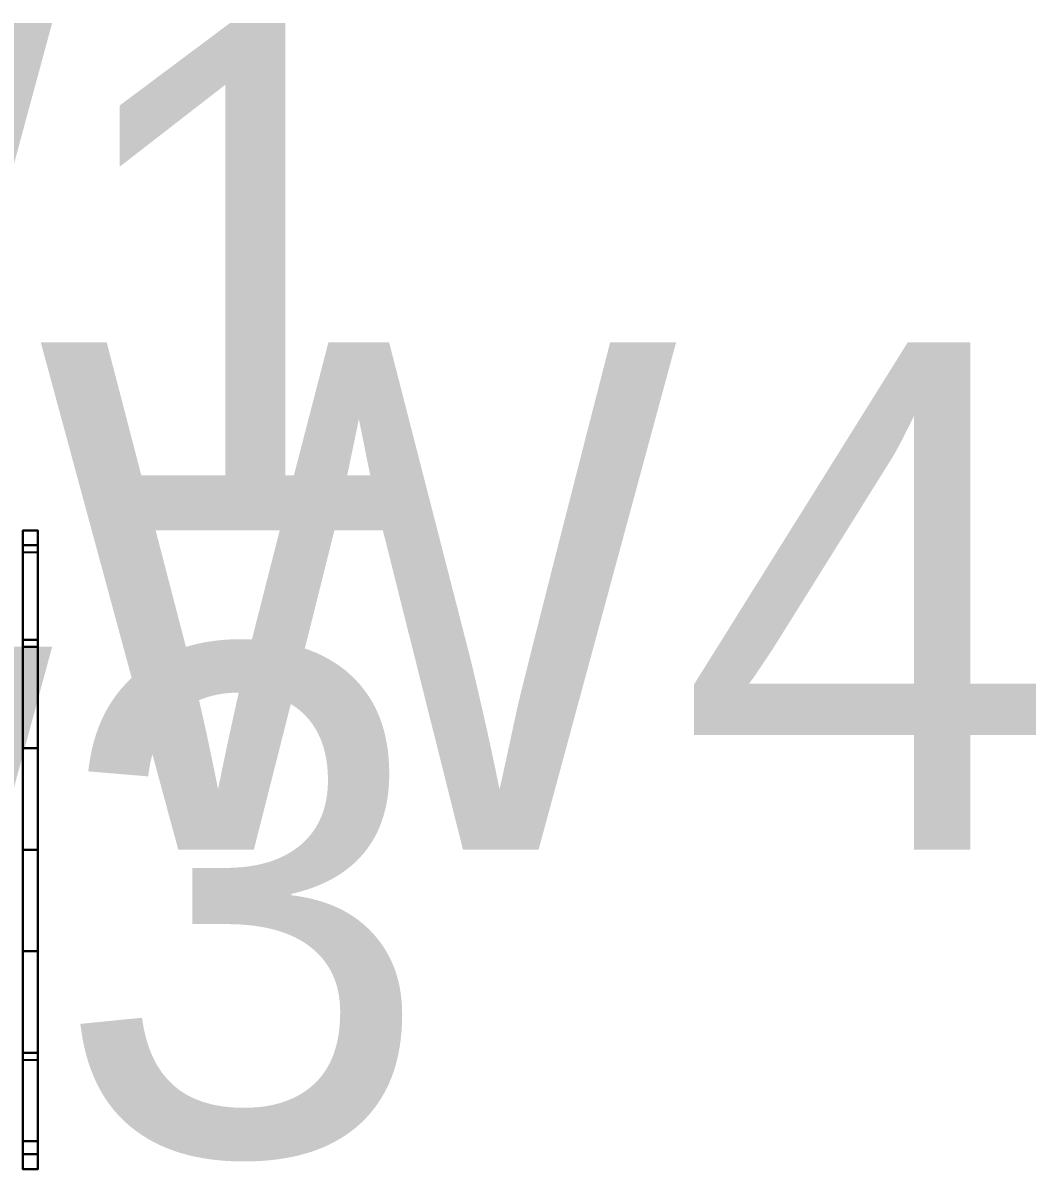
# Model space of a CAD drawing. Header units: inches. Extents: x -82 to 449, y -120 to 151.
# Drawn here: x 209.5 to 449, y -119.7 to 151.3 of the extents above; entities that cross this region are included whole.
import ezdxf

# ---------------------------------------------------------------- set-up
doc = ezdxf.new("R2010")
doc.units = ezdxf.units.IN
doc.header["$MEASUREMENT"] = 0
doc.layers.add('W1', color=5, linetype='CONTINUOUS')

msp = doc.modelspace()

# ---------------------------------------------------------------- linework, layer by layer
at = {"layer": 'W1'}
for points in [[(213, 31.35), (213, -119.65), (209.5, -119.65), (209.5, 31.35)], [(209.5, -119.65, 1.5), (209.5, 31.35, 1.5), (209.5, 31.35), (209.5, -119.65)], [(213, -119.65, 114), (213, 31.35, 114), (209.5, 31.35, 114), (209.5, -119.65, 114)], [(209.5, 31.35, 112.5), (209.5, -119.65, 112.5), (209.5, -119.65, 114), (209.5, 31.35, 114)], [(213, 31.35, 114), (213, 31.35), (209.5, 31.35), (209.5, 31.35, 114)], [(209.5, 29.85), (209.5, 29.85, 114), (209.5, 31.35, 114), (209.5, 31.35)], [(213, 27.85, 42), (213, 31.35, 42), (209.5, 31.35, 42), (209.5, 27.85, 42)], [(209.5, 31.35, 40.5), (209.5, 27.85, 40.5), (209.5, 27.85, 42), (209.5, 31.35, 42)], [(213, 27.85, 84), (213, 31.35, 84), (209.5, 31.35, 84), (209.5, 27.85, 84)], [(209.5, 31.35, 82.5), (209.5, 27.85, 82.5), (209.5, 27.85, 84), (209.5, 31.35, 84)], [(213, 31.35, 1.5), (213, -119.65, 1.5), (213, -119.65), (213, 31.35)], [(213, -119.65, 112.5), (213, 31.35, 112.5), (213, 31.35, 114), (213, -119.65, 114)], [(213, 29.85, 114), (213, 29.85), (213, 31.35), (213, 31.35, 114)], [(213, 27.85, 40.5), (213, 31.35, 40.5), (213, 31.35, 42), (213, 27.85, 42)], [(213, 27.85, 82.5), (213, 31.35, 82.5), (213, 31.35, 84), (213, 27.85, 84)], [(213, 27.85, 114), (213, 27.85), (209.5, 27.85), (209.5, 27.85, 114)], [(209.5, 26.35), (209.5, 26.35, 114), (209.5, 27.85, 114), (209.5, 27.85)], [(213, 3.85, 42), (213, 27.85, 42), (209.5, 27.85, 42), (209.5, 3.85, 42)], [(209.5, 27.85, 40.5), (209.5, 3.85, 40.5), (209.5, 3.85, 42), (209.5, 27.85, 42)], [(213, 3.85, 84), (213, 27.85, 84), (209.5, 27.85, 84), (209.5, 3.85, 84)], [(209.5, 27.85, 82.5), (209.5, 3.85, 82.5), (209.5, 3.85, 84), (209.5, 27.85, 84)], [(213, 27.85, 84.06), (213, 3.85, 84.06), (209.5, 3.85, 84.06), (209.5, 27.85, 84.06)], [(209.5, 3.85, 85.56), (209.5, 27.85, 85.56), (209.5, 27.85, 84.06), (209.5, 3.85, 84.06)], [(213, 5.47, 84), (213, 27.85, 42.71), (209.5, 27.85, 42.71), (209.5, 5.47, 84)], [(209.5, 26.53, 41.99), (209.5, 4.15, 83.29), (209.5, 5.47, 84), (209.5, 27.85, 42.71)], [(213, 26.35, 114), (213, 26.35), (213, 27.85), (213, 27.85, 114)], [(213, 3.85, 40.5), (213, 27.85, 40.5), (213, 27.85, 42), (213, 3.85, 42)], [(213, 3.85, 82.5), (213, 27.85, 82.5), (213, 27.85, 84), (213, 3.85, 84)], [(213, 27.85, 85.56), (213, 3.85, 85.56), (213, 3.85, 84.06), (213, 27.85, 84.06)], [(213, 4.15, 83.29), (213, 26.53, 41.99), (213, 27.85, 42.71), (213, 5.47, 84)], [(213, 26.19, 114), (213, 5.47, 84.06), (209.5, 5.47, 84.06), (209.5, 26.19, 114)], [(209.5, 4.23, 84.92), (209.5, 24.96, 114.85), (209.5, 26.19, 114), (209.5, 5.47, 84.06)], [(213, 26.19, 42), (213, 5.47), (209.5, 5.47), (209.5, 26.19, 42)], [(209.5, 4.12, 0.66), (209.5, 24.84, 42.66), (209.5, 26.19, 42), (209.5, 5.47)], [(213, 24.96, 114.85), (213, 4.23, 84.92), (213, 5.47, 84.06), (213, 26.19, 114)], [(213, 24.84, 42.66), (213, 4.12, 0.66), (213, 5.47), (213, 26.19, 42)], [(213, 3.85, 114), (213, 3.85), (209.5, 3.85), (209.5, 3.85, 114)], [(209.5, 2.35), (209.5, 2.35, 114), (209.5, 3.85, 114), (209.5, 3.85)], [(213, -20.15, 42), (213, 3.85, 42), (209.5, 3.85, 42), (209.5, -20.15, 42)], [(209.5, 3.85, 40.5), (209.5, -20.15, 40.5), (209.5, -20.15, 42), (209.5, 3.85, 42)], [(213, -20.15, 84), (213, 3.85, 84), (209.5, 3.85, 84), (209.5, -20.15, 84)], [(209.5, 3.85, 82.5), (209.5, -20.15, 82.5), (209.5, -20.15, 84), (209.5, 3.85, 84)], [(213, 2.35, 114), (213, 2.35), (213, 3.85), (213, 3.85, 114)], [(213, -20.15, 40.5), (213, 3.85, 40.5), (213, 3.85, 42), (213, -20.15, 42)], [(213, -20.15, 82.5), (213, 3.85, 82.5), (213, 3.85, 84), (213, -20.15, 84)], [(213, -20.15, 114), (213, -20.15), (209.5, -20.15), (209.5, -20.15, 114)], [(209.5, -21.65), (209.5, -21.65, 114), (209.5, -20.15, 114), (209.5, -20.15)], [(213, -44.15, 42), (213, -20.15, 42), (209.5, -20.15, 42), (209.5, -44.15, 42)], [(209.5, -20.15, 40.5), (209.5, -44.15, 40.5), (209.5, -44.15, 42), (209.5, -20.15, 42)], [(213, -44.15, 84), (213, -20.15, 84), (209.5, -20.15, 84), (209.5, -44.15, 84)], [(209.5, -20.15, 82.5), (209.5, -44.15, 82.5), (209.5, -44.15, 84), (209.5, -20.15, 84)], [(213, -21.65, 114), (213, -21.65), (213, -20.15), (213, -20.15, 114)], [(213, -44.15, 40.5), (213, -20.15, 40.5), (213, -20.15, 42), (213, -44.15, 42)], [(213, -44.15, 82.5), (213, -20.15, 82.5), (213, -20.15, 84), (213, -44.15, 84)], [(213, -44.15, 114), (213, -44.15), (209.5, -44.15), (209.5, -44.15, 114)], [(209.5, -45.65), (209.5, -45.65, 114), (209.5, -44.15, 114), (209.5, -44.15)], [(213, -68.15, 42), (213, -44.15, 42), (209.5, -44.15, 42), (209.5, -68.15, 42)], [(209.5, -44.15, 40.5), (209.5, -68.15, 40.5), (209.5, -68.15, 42), (209.5, -44.15, 42)], [(213, -68.15, 84), (213, -44.15, 84), (209.5, -44.15, 84), (209.5, -68.15, 84)], [(209.5, -44.15, 82.5), (209.5, -68.15, 82.5), (209.5, -68.15, 84), (209.5, -44.15, 84)], [(213, -45.65, 114), (213, -45.65), (213, -44.15), (213, -44.15, 114)], [(213, -68.15, 40.5), (213, -44.15, 40.5), (213, -44.15, 42), (213, -68.15, 42)], [(213, -68.15, 82.5), (213, -44.15, 82.5), (213, -44.15, 84), (213, -68.15, 84)], [(213, -68.15, 114), (213, -68.15), (209.5, -68.15), (209.5, -68.15, 114)], [(209.5, -69.65), (209.5, -69.65, 114), (209.5, -68.15, 114), (209.5, -68.15)], [(213, -92.15, 42), (213, -68.15, 42), (209.5, -68.15, 42), (209.5, -92.15, 42)], [(209.5, -68.15, 40.5), (209.5, -92.15, 40.5), (209.5, -92.15, 42), (209.5, -68.15, 42)], [(213, -92.15, 84), (213, -68.15, 84), (209.5, -68.15, 84), (209.5, -92.15, 84)], [(209.5, -68.15, 82.5), (209.5, -92.15, 82.5), (209.5, -92.15, 84), (209.5, -68.15, 84)], [(213, -69.65, 114), (213, -69.65), (213, -68.15), (213, -68.15, 114)], [(213, -92.15, 40.5), (213, -68.15, 40.5), (213, -68.15, 42), (213, -92.15, 42)], [(213, -92.15, 82.5), (213, -68.15, 82.5), (213, -68.15, 84), (213, -92.15, 84)], [(213, -92.15, 114), (213, -92.15), (209.5, -92.15), (209.5, -92.15, 114)], [(209.5, -93.65), (209.5, -93.65, 114), (209.5, -92.15, 114), (209.5, -92.15)], [(213, -116.15, 42), (213, -92.15, 42), (209.5, -92.15, 42), (209.5, -116.15, 42)], [(209.5, -92.15, 40.5), (209.5, -116.15, 40.5), (209.5, -116.15, 42), (209.5, -92.15, 42)], [(213, -116.15, 84), (213, -92.15, 84), (209.5, -92.15, 84), (209.5, -116.15, 84)], [(209.5, -92.15, 82.5), (209.5, -116.15, 82.5), (209.5, -116.15, 84), (209.5, -92.15, 84)], [(213, -92.15, 84.06), (213, -116.15, 84.06), (209.5, -116.15, 84.06), (209.5, -92.15, 84.06)], [(209.5, -116.15, 85.56), (209.5, -92.15, 85.56), (209.5, -92.15, 84.06), (209.5, -116.15, 84.06)], [(213, -113.03, 84), (213, -92.15, 42.67), (209.5, -92.15, 42.67), (209.5, -113.03, 84)], [(209.5, -93.49, 41.99), (209.5, -114.37, 83.32), (209.5, -113.03, 84), (209.5, -92.15, 42.67)], [(213, -93.81, 114), (213, -113.03, 84.06), (209.5, -113.03, 84.06), (209.5, -93.81, 114)], [(209.5, -114.3, 84.87), (209.5, -95.07, 114.81), (209.5, -93.81, 114), (209.5, -113.03, 84.06)], [(213, -93.81, 42), (213, -113.03), (209.5, -113.03), (209.5, -93.81, 42)], [(209.5, -114.4, 0.62), (209.5, -95.17, 42.62), (209.5, -93.81, 42), (209.5, -113.03)], [(213, -93.65, 114), (213, -93.65), (213, -92.15), (213, -92.15, 114)], [(213, -116.15, 40.5), (213, -92.15, 40.5), (213, -92.15, 42), (213, -116.15, 42)], [(213, -116.15, 82.5), (213, -92.15, 82.5), (213, -92.15, 84), (213, -116.15, 84)], [(213, -92.15, 85.56), (213, -116.15, 85.56), (213, -116.15, 84.06), (213, -92.15, 84.06)], [(213, -114.37, 83.32), (213, -93.49, 41.99), (213, -92.15, 42.67), (213, -113.03, 84)], [(213, -95.07, 114.81), (213, -114.3, 84.87), (213, -113.03, 84.06), (213, -93.81, 114)], [(213, -95.17, 42.62), (213, -114.4, 0.62), (213, -113.03), (213, -93.81, 42)], [(209.5, -114.65, 114), (209.5, -114.65), (209.5, -116.15), (209.5, -116.15, 114)], [(213, -116.15), (213, -116.15, 114), (209.5, -116.15, 114), (209.5, -116.15)], [(213, -119.65, 42), (213, -116.15, 42), (209.5, -116.15, 42), (209.5, -119.65, 42)], [(209.5, -116.15, 40.5), (209.5, -119.65, 40.5), (209.5, -119.65, 42), (209.5, -116.15, 42)], [(213, -119.65, 84), (213, -116.15, 84), (209.5, -116.15, 84), (209.5, -119.65, 84)], [(209.5, -116.15, 82.5), (209.5, -119.65, 82.5), (209.5, -119.65, 84), (209.5, -116.15, 84)], [(213, -114.65), (213, -114.65, 114), (213, -116.15, 114), (213, -116.15)], [(213, -119.65, 40.5), (213, -116.15, 40.5), (213, -116.15, 42), (213, -119.65, 42)], [(213, -119.65, 82.5), (213, -116.15, 82.5), (213, -116.15, 84), (213, -119.65, 84)], [(209.5, -118.15, 114), (209.5, -118.15), (209.5, -119.65), (209.5, -119.65, 114)], [(213, -118.15), (213, -118.15, 114), (213, -119.65, 114), (213, -119.65)], [(213, -119.65), (213, -119.65, 114), (209.5, -119.65, 114), (209.5, -119.65)]]:
    msp.add_3dface(points, dxfattribs=at)

# ---------------------------------------------------------------- texts
at = {"layer": 'W1t'}
for s, p in [('W1', (65.5, 31.35, 105.94)), ('W4', (213, -44.15, 117.94)), ('W3', (65.5, -116.15, 105.94))]:
    msp.add_text(s, height=120, dxfattribs=at).set_placement(p)

doc.saveas('drawing.dxf')
